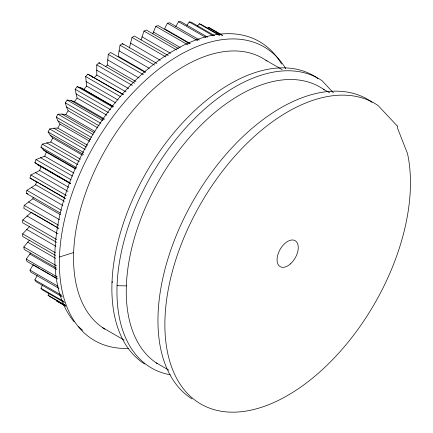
<?xml version="1.0" encoding="UTF-8"?>
<svg xmlns="http://www.w3.org/2000/svg" width="433" height="433" viewBox="0 0 433 433"><rect width="100%" height="100%" fill="white"/><g stroke="black" fill="none" stroke-linecap="round" stroke-linejoin="round"><path stroke-width="0.65" d="M94.275 77.664L96.803 75.039L96.748 64.89L99.005 62.709L134.658 83.293M105.609 66.617L107.357 65.047L108.261 54.401L110.583 52.463L145.066 72.376M32.464 213.041L31.295 212.365L22.781 219.942L22.657 222.762L56.555 242.334M156.908 63.445L122.425 43.538L120.06 45.2L118.22 56.22L145.688 72.078M33.146 197.443L32.919 198.769L24.205 205.383L23.82 208.322L58.888 228.564M129.38 48.041L132.016 37.4L134.398 36.026L168.296 55.597M60.171 212.933L26.272 193.362L26.906 190.347L35.717 184.772L36.583 181.292M141.055 39.944L143.989 31.089L146.354 30.018L178.499 48.577M65.627 198.65L29.974 178.066L30.857 175.002L39.657 170.537L40.994 166.44L37.774 164.8L34.889 162.613L36.004 159.539L44.696 156.226L73.919 173.103M152.703 33.898L155.831 26.343L158.159 25.59L189.719 43.809M65.426 305.601L49.643 296.491L48.101 295.284L48.805 293.385M44.696 156.226L46.336 152.14L43.462 149.926L40.956 147.177L42.293 144.129L50.775 142.019L80.581 159.225M111.985 282.776L112.472 281.591M64.501 302.635L42.293 289.812L40.956 288.308L42.461 284.919M50.775 142.019L52.696 137.986L50.206 135.215L48.101 131.946L49.643 128.964L53.816 128.222L57.816 128.071L87.623 145.282M199.472 39.998L169.666 22.792L167.409 23.214L164.583 28.762L190.298 43.609M62.303 296.849L36.004 281.666L34.889 279.88L37.2 275.458M57.816 128.071L60.003 124.147L57.919 120.856L56.247 117.099L57.979 114.209L61.968 114.085L65.74 114.55L94.968 131.421M175.728 26.581L178.591 21.742L180.75 21.65L207.634 37.173M58.91 288.34L30.857 272.141L29.974 270.1L33.206 264.758L39.636 268.471M65.74 114.55L68.165 110.778L66.514 107L65.296 102.805L67.191 100.045L70.958 100.543L74.46 101.614L104.266 118.826M186.791 25.542L189.232 21.948L191.272 22.186L214.654 35.685M57.302 278.906L26.906 261.359L26.272 259.08L30.57 253.024M74.46 101.614L77.09 98.042L75.142 89.236L77.182 86.638L80.673 87.742L83.867 89.42L113.089 106.291M197.34 26.24L199.223 23.82L201.118 24.389L219.823 35.187M56.35 268L24.205 249.44L23.82 246.951L29.406 240.191M83.867 89.42L86.676 86.08L85.664 76.544L87.829 74.146L123.151 94.405M207.553 28.34L208.441 27.344L222.443 35.322M55.511 255.421L22.781 236.526L22.657 233.852L29.471 226.746M59.467 256.996L73.648 252.558M117.056 285.704L126.366 285.883M26.272 193.362L28.042 193.865M29.974 178.066L38.467 182.71M157.26 363.563A160.448 92.635 -60 0 1 162.364 174.791A160.448 92.635 -60 0 1 323.256 89.101L329.61 92.776M265.997 60.317L282.181 69.659M208.441 27.344L222.465 35.441M216.771 32.475L217.94 33.146M199.223 23.82L219.093 35.29M189.232 21.948L213.198 35.782M178.591 21.742L206.059 37.601M167.409 23.214L197.8 40.762M155.831 26.343L187.976 44.902M153.385 31.999L180.269 47.522M143.989 31.089L176.718 49.984M141.954 36.789L170.591 53.324M132.016 37.4L165.915 56.972M130.42 43.073L160.226 60.284M120.06 45.2L154.543 65.107M118.918 50.785L149.309 68.333M108.261 54.401L143.328 74.644M107.584 59.83L139.145 78.048M107.357 65.047L135.994 81.583M96.748 64.89L132.401 85.474M96.548 70.097L128.693 88.657M96.803 75.039L126.025 91.91M87.829 74.146L123.481 94.73M85.664 76.544L120.731 96.792M85.945 81.474L118.09 100.034M86.676 86.08L115.898 102.951M80.673 87.742L113.403 106.642M77.182 86.638L112.834 107.222M75.142 89.236L110.794 109.82M75.894 93.826L108.623 112.721M77.09 98.042L106.897 115.248M70.958 100.543L104.272 119.773M67.191 100.045L102.843 120.628M65.296 102.805L100.949 123.389M66.514 107L99.244 125.9M68.165 110.778L97.972 127.989M61.968 114.085L94.113 132.644M57.979 114.209L93.046 134.457M56.247 117.099L91.314 137.342M57.919 120.856L90.649 139.751M60.003 124.147L89.81 141.358M53.816 128.222L86.546 147.123M49.643 128.964L85.296 149.547M48.101 131.946L83.753 152.53M50.206 135.215L83.52 154.451M52.696 137.986L82.503 155.198M46.596 142.787L79.326 161.682M42.293 144.129L77.945 164.713M40.956 147.177L76.609 167.76M43.462 149.926L76.192 168.821M46.336 152.14L75.558 169.011M40.388 157.601L72.533 176.161M36.004 159.539L71.072 179.787M34.889 162.613L70.541 183.197M40.994 166.44L70.216 183.311M37.774 164.8L70.503 183.7M39.657 170.537L68.879 187.408M35.273 172.502L68.003 191.397M30.857 175.002L66.509 195.586M39.636 183.386L64.766 197.897M35.717 184.772L64.355 201.307M31.3 187.305L62.861 205.523M26.906 190.347L61.389 210.254M32.919 198.769L60.387 214.627M28.524 201.838L59.505 219.72M24.205 205.383L58.688 225.295M33.633 213.718L53.503 225.187M54.672 225.864L58.179 227.888M26.981 215.937L57.957 233.82M22.781 219.942L56.68 239.514M26.678 229.43L55.9 246.301M22.657 233.852L55.386 252.748M27.625 242.166L55.678 258.36M23.82 246.951L56.55 265.846M29.807 253.987L56.696 269.51M26.272 259.08L57.248 276.963M40.805 269.147L50.158 274.544M51.327 275.22L57.167 278.592M29.974 270.1L58.027 286.294M34.889 279.88L61.773 295.403M40.956 288.308L63.748 301.465M48.101 295.284L65.637 305.406M65.572 306.007L56.247 300.729L65.6 306.126M102.773 327.743L124.157 340.089M156.178 362.843L168.892 370.183M91.006 75.845L92.906 77.35M99.005 62.709L99.947 63.467M372.077 102.502L371.162 101.533A173.649 100.256 -60 0 0 196.766 194.715A173.649 100.256 -60 0 0 192.014 398.901M333.464 92.884L322.109 80.765A167.1 96.478 -60 0 0 145.001 187.067A167.1 96.478 -60 0 0 170.402 374.832M317.941 78.806L317.032 77.837A167.095 96.472 -60 0 0 149.201 167.544A167.095 96.472 -60 0 0 144.687 364.012M323.256 89.101L324.16 90.069M122.425 43.538L123.107 44.653M128.623 348.397A169.536 97.88 -60 0 1 92.759 147.756A169.536 97.88 -60 0 1 285.753 68.679M74.113 321.811A169.536 97.88 -60 0 1 114.891 103.005A169.536 97.88 -60 0 1 281.607 64.079M82.741 330.336A169.536 97.88 -60 0 1 78.254 326.33M104.97 329.161A156.746 90.497 -60 0 1 108.802 144.059A156.746 90.497 -60 0 1 267.069 61.064M397.229 125.954L378.079 105.522A173.649 100.256 -60 0 0 178.667 251.302A173.649 100.256 -60 0 0 271.821 403.404A173.649 100.256 -60 0 0 407.502 153.563L397.532 128.2L397.229 125.954M290.413 263.903A14.998 8.66 -60 0 0 295.165 240.672A14.998 8.66 -60 0 0 277.423 256.401A14.998 8.66 -60 0 0 290.413 263.903"/></g></svg>
